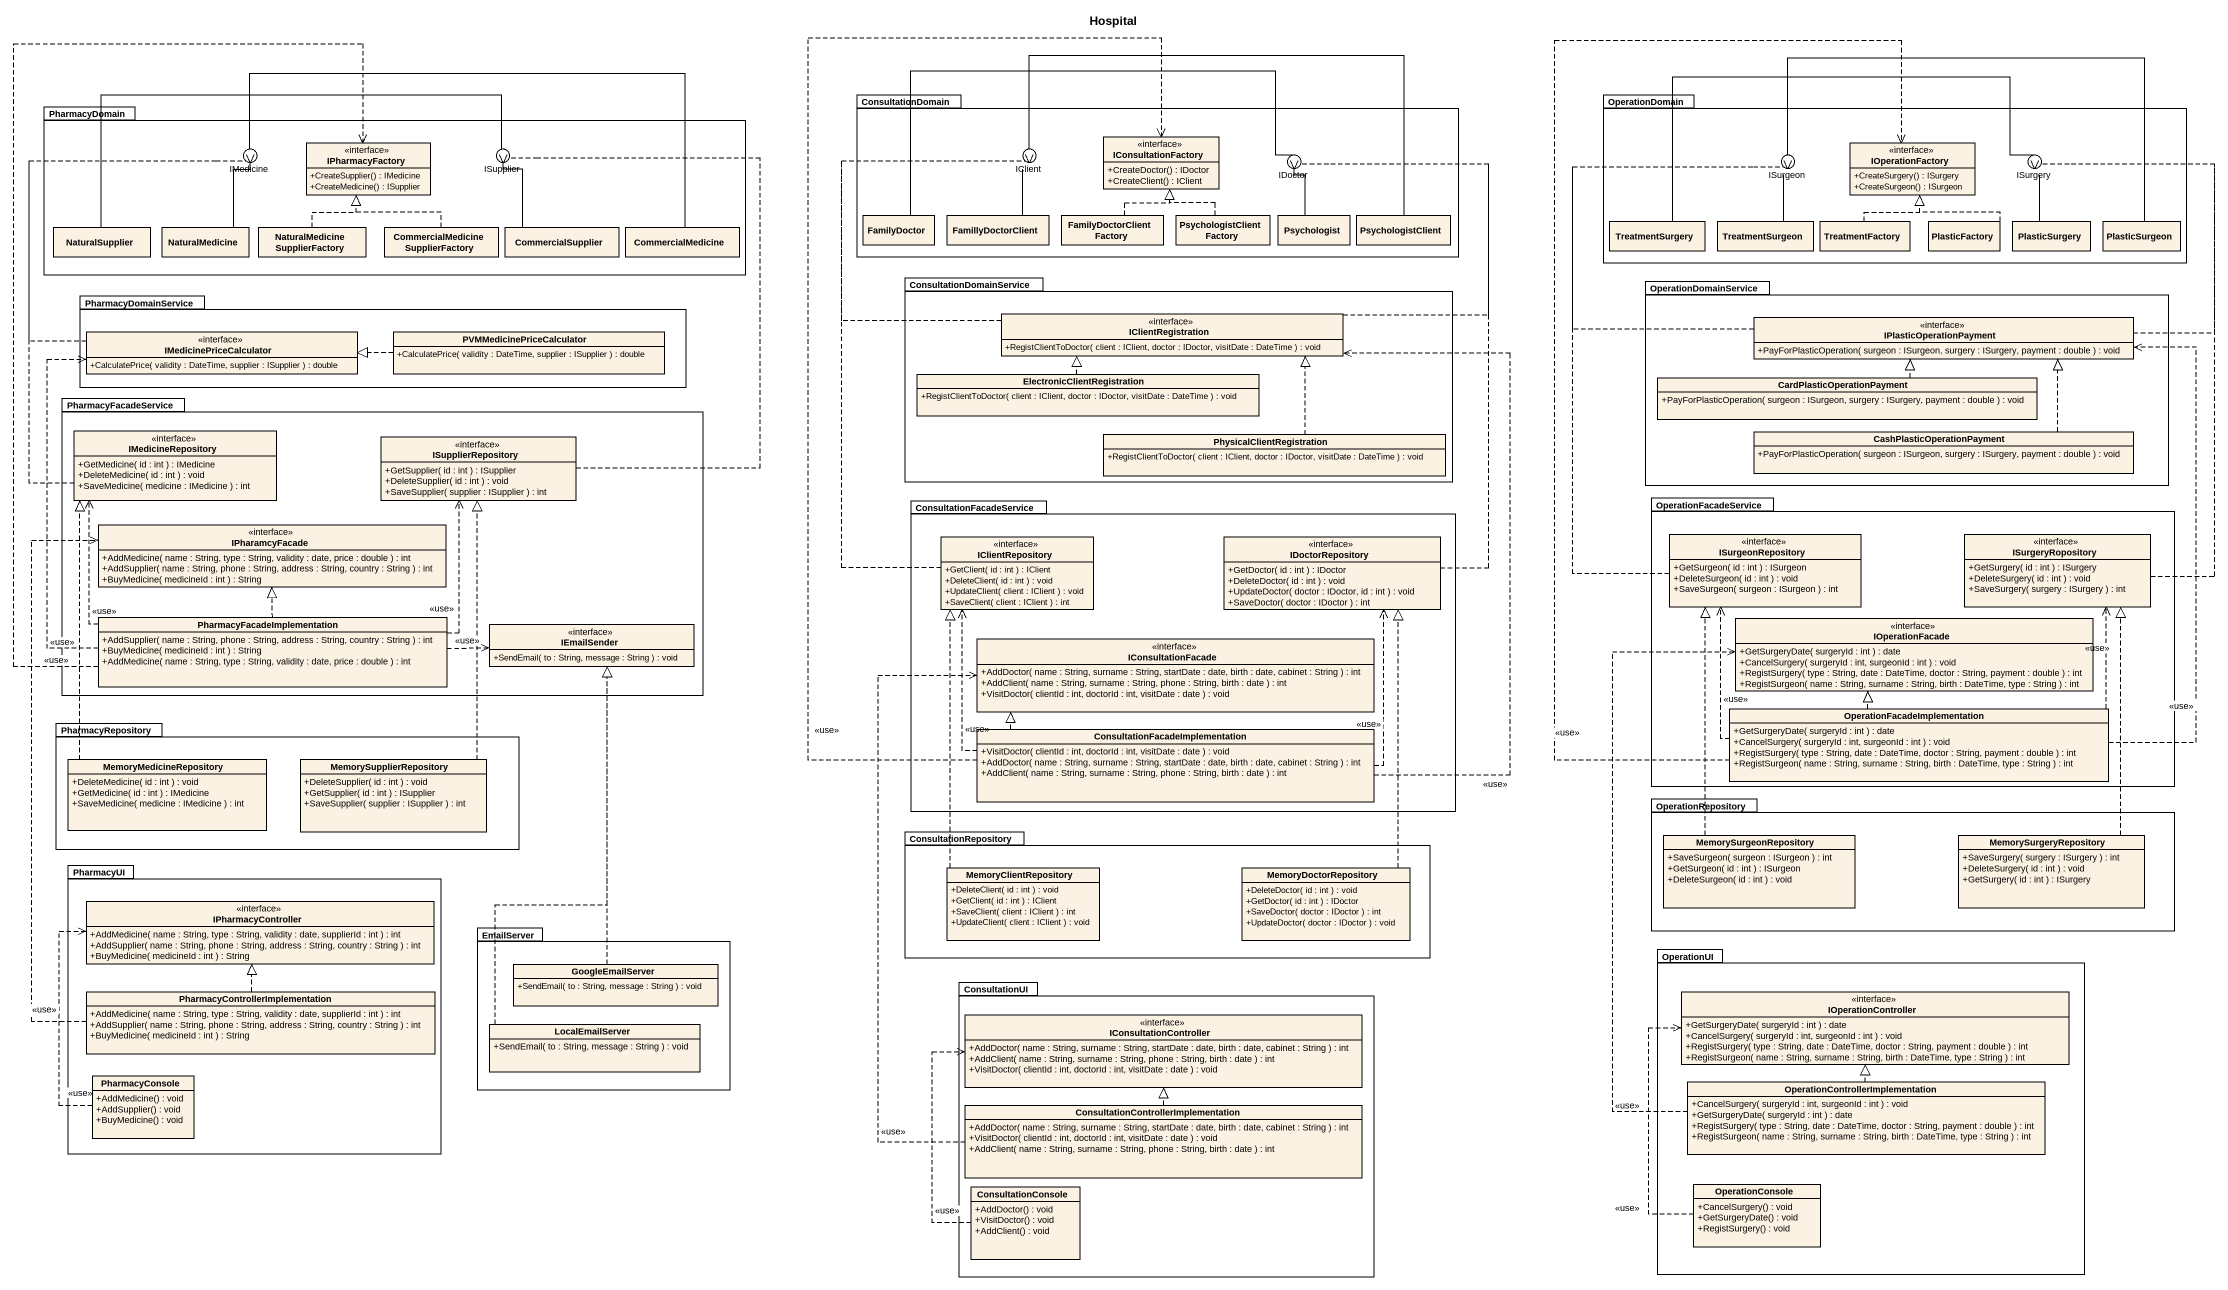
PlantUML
@startuml
title Hospital
allowmixing
hide circle
hide empty members
skinparam classAttributeIconSize 0
package ConsultationDomain {
  interface IConsultationFactory {
    +CreateDoctor() : IDoctor
    +CreateClient() : IClient
  }
  class FamilyDoctor
  class FamillyDoctorClient
  class "FamilyDoctorClient Factory" as FamilyDoctorClient_Factory
  class "PsychologistClient Factory" as PsychologistClient_Factory
  class Psychologist
  class PsychologistClient
}
package OperationDomain {
  interface IOperationFactory {
    +CreateSurgery() : ISurgery
    +CreateSurgeon() : ISurgeon
  }
  class TreatmentSurgery
  class TreatmentSurgeon
  class TreatmentFactory
  class PlasticFactory
  class PlasticSurgery
  class PlasticSurgeon
}
package PharmacyDomain {
  interface IPharmacyFactory {
    +CreateSupplier() : IMedicine
    +CreateMedicine() : ISupplier
  }
  class NaturalSupplier
  class NaturalMedicine
  class "NaturalMedicine SupplierFactory" as NaturalMedicine_2
  class "CommercialMedicine SupplierFactory" as CommercialMedicine
  class CommercialSupplier
  class "CommercialMedicine" as CommercialMedicine_2
}
() IMedicine
() ISupplier
() IClient
() IDoctor
() ISurgeon
() ISurgery
package ConsultationDomainService {
  interface IClientRegistration {
    +RegistClientToDoctor( client : IClient, doctor : IDoctor, visitDate : DateTime ) : void
  }
  class ElectronicClientRegistration {
    +RegistClientToDoctor( client : IClient, doctor : IDoctor, visitDate : DateTime ) : void
  }
  class PhysicalClientRegistration {
    +RegistClientToDoctor( client : IClient, doctor : IDoctor, visitDate : DateTime ) : void
  }
}
package OperationDomainService {
  interface IPlasticOperationPayment {
    +PayForPlasticOperation( surgeon : ISurgeon, surgery : ISurgery, payment : double ) : void
  }
  class CardPlasticOperationPayment {
    +PayForPlasticOperation( surgeon : ISurgeon, surgery : ISurgery, payment : double ) : void
  }
  class CashPlasticOperationPayment {
    +PayForPlasticOperation( surgeon : ISurgeon, surgery : ISurgery, payment : double ) : void
  }
}
package PharmacyDomainService {
  interface IMedicinePriceCalculator {
    +CalculatePrice( validity : DateTime, supplier : ISupplier ) : double
  }
  class PVMMedicinePriceCalculator {
    +CalculatePrice( validity : DateTime, supplier : ISupplier ) : double
  }
}
package PharmacyFacadeService {
  interface IMedicineRepository {
    +GetMedicine( id : int ) : IMedicine
    +DeleteMedicine( id : int ) : void
    +SaveMedicine( medicine : IMedicine ) : int
  }
  interface ISupplierRepository {
    +GetSupplier( id : int ) : ISupplier
    +DeleteSupplier( id : int ) : void
    +SaveSupplier( supplier : ISupplier ) : int
  }
  interface IPharamcyFacade {
    +AddMedicine( name : String, type : String, validity : date, price : double ) : int
    +AddSupplier( name : String, phone : String, address : String, country : String ) : int
    +BuyMedicine( medicineId : int ) : String
  }
  class PharmacyFacadeImplementation {
    +AddSupplier( name : String, phone : String, address : String, country : String ) : int
    +BuyMedicine( medicineId : int ) : String
    +AddMedicine( name : String, type : String, validity : date, price : double ) : int
  }
  interface IEmailSender {
    +SendEmail( to : String, message : String ) : void
  }
}
package ConsultationFacadeService {
  interface IClientRepository {
    +GetClient( id : int ) : IClient
    +DeleteClient( id : int ) : void
    +UpdateClient( client : IClient ) : void
    +SaveClient( client : IClient ) : int
  }
  interface IDoctorRepository {
    +GetDoctor( id : int ) : IDoctor
    +DeleteDoctor( id : int ) : void
    +UpdateDoctor( doctor : IDoctor, id : int ) : void
    +SaveDoctor( doctor : IDoctor ) : int
  }
  interface IConsultationFacade {
    +AddDoctor( name : String, surname : String, startDate : date, birth : date, cabinet : String ) : int
    +AddClient( name : String, surname : String, phone : String, birth : date ) : int
    +VisitDoctor( clientId : int, doctorId : int, visitDate : date ) : void
  }
  class "ConsultationFacadeImplementation" as ConsultationFacadeImplementa {
    +VisitDoctor( clientId : int, doctorId : int, visitDate : date ) : void
    +AddDoctor( name : String, surname : String, startDate : date, birth : date, cabinet : String ) : int
    +AddClient( name : String, surname : String, phone : String, birth : date ) : int
  }
}
package OperationFacadeService {
  interface ISurgeonRepository {
    +GetSurgeon( id : int ) : ISurgeon
    +DeleteSurgeon( id : int ) : void
    +SaveSurgeon( surgeon : ISurgeon ) : int
  }
  interface ISurgeryRopository {
    +GetSurgery( id : int ) : ISurgery
    +DeleteSurgery( id : int ) : void
    +SaveSurgery( surgery : ISurgery ) : int
  }
  interface IOperationFacade {
    +GetSurgeryDate( surgeryId : int ) : date
    +CancelSurgery( surgeryId : int, surgeonId : int ) : void
    +RegistSurgery( type : String, date : DateTime, doctor : String, payment : double ) : int
    +RegistSurgeon( name : String, surname : String, birth : DateTime, type : String ) : int
  }
  class "OperationFacadeImplementation" as OperationFacadeImplementatio {
    +GetSurgeryDate( surgeryId : int ) : date
    +CancelSurgery( surgeryId : int, surgeonId : int ) : void
    +RegistSurgery( type : String, date : DateTime, doctor : String, payment : double ) : int
    +RegistSurgeon( name : String, surname : String, birth : DateTime, type : String ) : int
  }
}
package PharmacyRepository {
  class MemoryMedicineRepository {
    +DeleteMedicine( id : int ) : void
    +GetMedicine( id : int ) : IMedicine
    +SaveMedicine( medicine : IMedicine ) : int
  }
  class MemorySupplierRepository {
    +DeleteSupplier( id : int ) : void
    +GetSupplier( id : int ) : ISupplier
    +SaveSupplier( supplier : ISupplier ) : int
  }
}
package ConsultationRepository {
  class MemoryClientRepository {
    +DeleteClient( id : int ) : void
    +GetClient( id : int ) : IClient
    +SaveClient( client : IClient ) : int
    +UpdateClient( client : IClient ) : void
  }
  class MemoryDoctorRepository {
    +DeleteDoctor( id : int ) : void
    +GetDoctor( id : int ) : IDoctor
    +SaveDoctor( doctor : IDoctor ) : int
    +UpdateDoctor( doctor : IDoctor ) : void
  }
}
package OperationRepository {
  class MemorySurgeonRepository {
    +SaveSurgeon( surgeon : ISurgeon ) : int
    +GetSurgeon( id : int ) : ISurgeon
    +DeleteSurgeon( id : int ) : void
  }
  class MemorySurgeryRepository {
    +SaveSurgery( surgery : ISurgery ) : int
    +DeleteSurgery( id : int ) : void
    +GetSurgery( id : int ) : ISurgery
  }
}
package PharmacyUI {
  interface IPharmacyController {
    +AddMedicine( name : String, type : String, validity : date, supplierId : int ) : int
    +AddSupplier( name : String, phone : String, address : String, country : String ) : int
    +BuyMedicine( medicineId : int ) : String
  }
  class "PharmacyControllerImplementation" as PharmacyControllerImplementa {
    +AddMedicine( name : String, type : String, validity : date, supplierId : int ) : int
    +AddSupplier( name : String, phone : String, address : String, country : String ) : int
    +BuyMedicine( medicineId : int ) : String
  }
  class PharmacyConsole {
    +AddMedicine() : void
    +AddSupplier() : void
    +BuyMedicine() : void
  }
}
package EmailServer {
  class GoogleEmailServer {
    +SendEmail( to : String, message : String ) : void
  }
  class LocalEmailServer {
    +SendEmail( to : String, message : String ) : void
  }
}
package OperationUI {
  interface IOperationController {
    +GetSurgeryDate( surgeryId : int ) : date
    +CancelSurgery( surgeryId : int, surgeonId : int ) : void
    +RegistSurgery( type : String, date : DateTime, doctor : String, payment : double ) : int
    +RegistSurgeon( name : String, surname : String, birth : DateTime, type : String ) : int
  }
  class "OperationControllerImplementation" as OperationControllerImplement {
    +CancelSurgery( surgeryId : int, surgeonId : int ) : void
    +GetSurgeryDate( surgeryId : int ) : date
    +RegistSurgery( type : String, date : DateTime, doctor : String, payment : double ) : int
    +RegistSurgeon( name : String, surname : String, birth : DateTime, type : String ) : int
  }
  class OperationConsole {
    +CancelSurgery() : void
    +GetSurgeryDate() : void
    +RegistSurgery() : void
  }
}
package ConsultationUI {
  interface IConsultationController {
    +AddDoctor( name : String, surname : String, startDate : date, birth : date, cabinet : String ) : int
    +AddClient( name : String, surname : String, phone : String, birth : date ) : int
    +VisitDoctor( clientId : int, doctorId : int, visitDate : date ) : void
  }
  class "ConsultationControllerImplementation" as ConsultationControllerImplem {
    +AddDoctor( name : String, surname : String, startDate : date, birth : date, cabinet : String ) : int
    +VisitDoctor( clientId : int, doctorId : int, visitDate : date ) : void
    +AddClient( name : String, surname : String, phone : String, birth : date ) : int
  }
  class ConsultationConsole {
    +AddDoctor() : void
    +VisitDoctor() : void
    +AddClient() : void
  }
}
PharmacyDomain -left- IMedicine
PharmacyDomain -right- ISupplier
ConsultationDomain -left- IClient
ConsultationDomain -right- IDoctor
OperationDomain -left- ISurgeon
OperationDomain -right- ISurgery
FamilyDoctor -right- IDoctor
FamillyDoctorClient -up- IClient
FamilyDoctorClient_Factory .up.|> IConsultationFactory
PsychologistClient_Factory .up.|> IConsultationFactory
Psychologist -up- IDoctor
PsychologistClient -left- IClient
NaturalSupplier -right- ISupplier
NaturalMedicine -up- IMedicine
NaturalMedicine_2 .up.|> IPharmacyFactory
CommercialMedicine .up.|> IPharmacyFactory
CommercialSupplier -up- ISupplier
CommercialMedicine_2 -left- IMedicine
TreatmentSurgery -right- ISurgery
TreatmentSurgeon -up- ISurgeon
TreatmentFactory .up.|> IOperationFactory
PlasticFactory .up.|> IOperationFactory
PlasticSurgery -up- ISurgery
PlasticSurgeon -left- ISurgeon
IMedicinePriceCalculator .up.> IMedicine
PVMMedicinePriceCalculator .left.|> IMedicinePriceCalculator
IClientRegistration .up.> IClient
IClientRegistration .up.> IDoctor
IPlasticOperationPayment .up.> ISurgeon
IPlasticOperationPayment .up.> ISurgery
ElectronicClientRegistration .up.|> IClientRegistration
CardPlasticOperationPayment .up.|> IPlasticOperationPayment
IMedicineRepository .up.> IMedicine
ISupplierRepository .up.> ISupplier
PhysicalClientRegistration .up.|> IClientRegistration
CashPlasticOperationPayment .up.|> IPlasticOperationPayment
IClientRepository .up.> IClient
IDoctorRepository .up.> IDoctor
ISurgeonRepository .up.> ISurgeon
ISurgeryRopository .up.> ISurgery
PharmacyFacadeImplementation .up.> IPharmacyFactory : <<use>>
PharmacyFacadeImplementation .up.> IMedicinePriceCalculator : <<use>>
PharmacyFacadeImplementation .up.> IMedicineRepository : <<use>>
PharmacyFacadeImplementation .up.> ISupplierRepository : <<use>>
PharmacyFacadeImplementation .up.|> IPharamcyFacade
PharmacyFacadeImplementation .right.> IEmailSender : <<use>>
OperationFacadeImplementatio .up.> IOperationFactory : <<use>>
OperationFacadeImplementatio .up.> IPlasticOperationPayment : <<use>>
OperationFacadeImplementatio .up.> ISurgeonRepository : <<use>>
OperationFacadeImplementatio .up.> ISurgeryRopository : <<use>>
OperationFacadeImplementatio .up.|> IOperationFacade
ConsultationFacadeImplementa .up.> IConsultationFactory : <<use>>
ConsultationFacadeImplementa .up.> IClientRegistration : <<use>>
ConsultationFacadeImplementa .up.> IClientRepository : <<use>>
ConsultationFacadeImplementa .up.> IDoctorRepository : <<use>>
ConsultationFacadeImplementa .up.|> IConsultationFacade
MemoryMedicineRepository .up.|> IMedicineRepository
MemorySupplierRepository .up.|> ISupplierRepository
MemorySurgeonRepository .up.|> ISurgeonRepository
MemorySurgeryRepository .up.|> ISurgeryRopository
MemoryClientRepository .up.|> IClientRepository
MemoryDoctorRepository .up.|> IDoctorRepository
GoogleEmailServer .up.|> IEmailSender
PharmacyControllerImplementa .up.> IPharamcyFacade : <<use>>
PharmacyControllerImplementa .up.|> IPharmacyController
LocalEmailServer .up.|> IEmailSender
PharmacyConsole .up.> IPharmacyController : <<use>>
ConsultationControllerImplem .up.> IConsultationFacade : <<use>>
ConsultationControllerImplem .up.|> IConsultationController
OperationControllerImplement .up.> IOperationFacade : <<use>>
OperationControllerImplement .up.|> IOperationController
OperationConsole .up.> IOperationController : <<use>>
ConsultationConsole .up.> IConsultationController : <<use>>
@enduml
